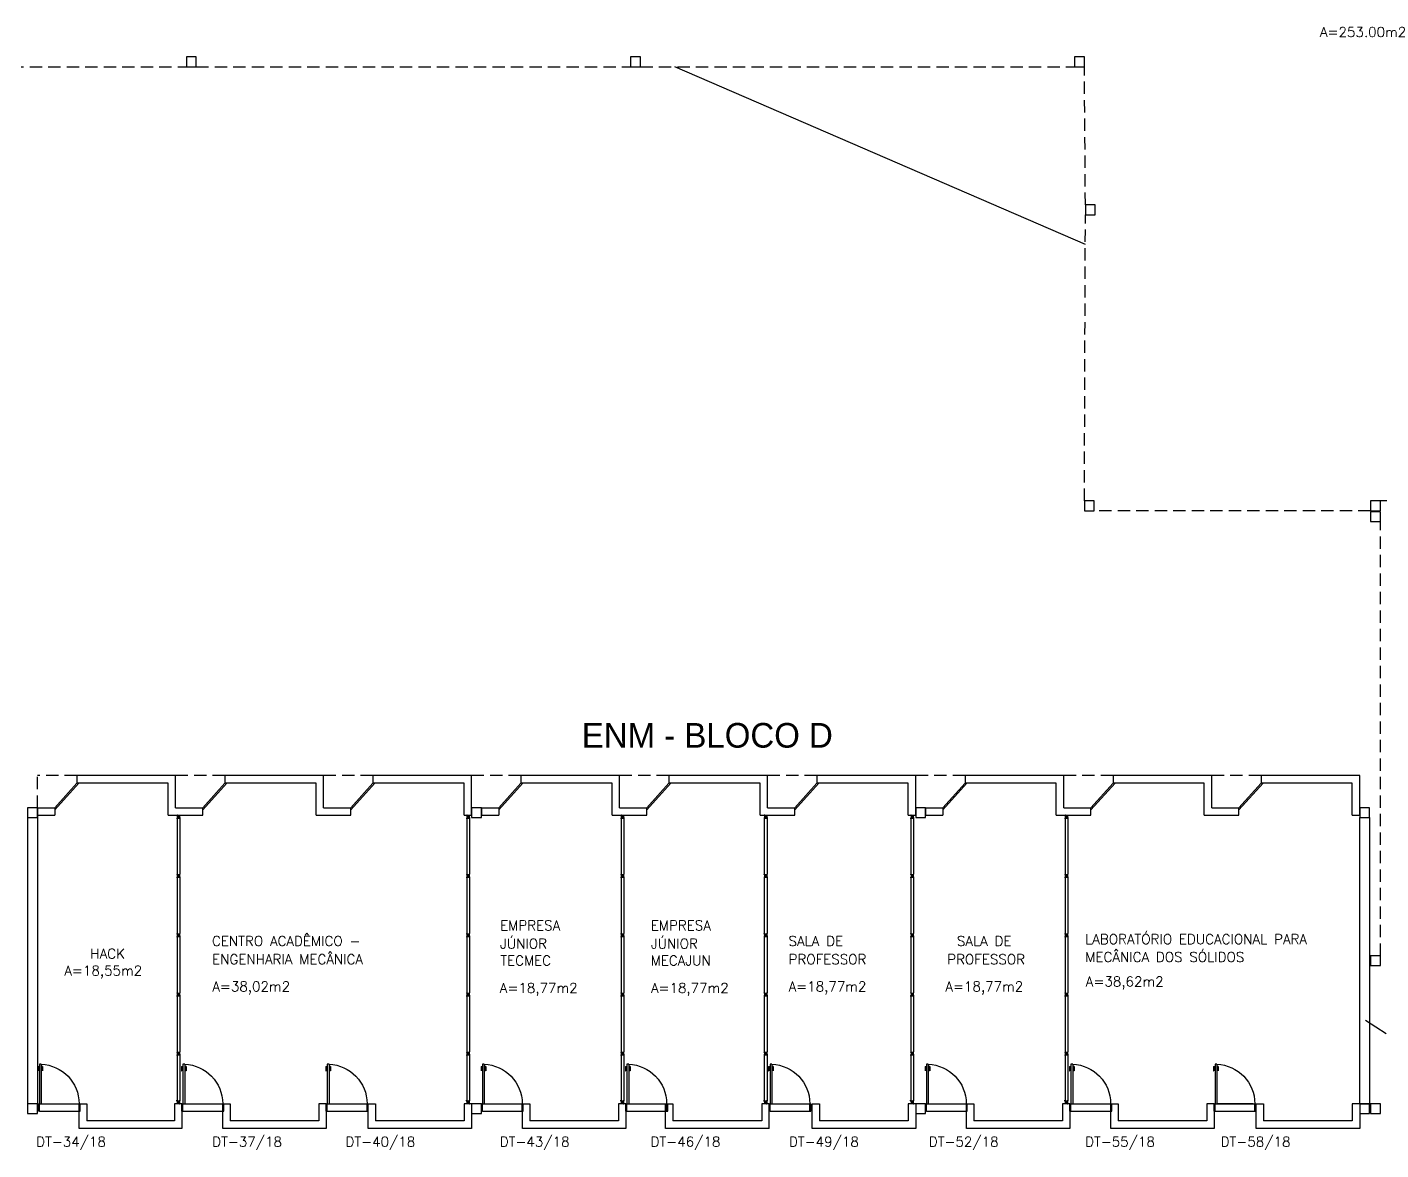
# Model space of a CAD drawing. Header units: centimetres. Extents: x -214 to 72, y 205 to 367.
# Drawn here: x -144.39 to -116.95, y 284.16 to 306.92 of the extents above; entities that cross this region are included whole.
import ezdxf

# ---------------------------------------------------------------- set-up
doc = ezdxf.new("R2010")
doc.units = ezdxf.units.CM
doc.header["$MEASUREMENT"] = 0
doc.linetypes.add('DASHDOT', pattern=[1, 0.5, -0.25, 0, -0.25])
doc.linetypes.add('HIDDEN', pattern=[0.375, 0.25, -0.125])
doc.layers.get('0').update_dxf_attribs({"linetype": 'CONTINUOUS'})
for name, color, linetype in [('ALV', 2, 'CONTINUOUS'), ('AREA', 2, 'CONTINUOUS'), ('DIV', 2, 'CONTINUOUS'), ('ENDEREÇO NOVO', 2, 'CONTINUOUS'), ('ESQ', 1, 'CONTINUOUS'), ('ESTRUT', 3, 'CONTINUOUS'), ('MACANETA', 2, 'CONTINUOUS'), ('MARCO', 2, 'CONTINUOUS'), ('PISO', 1, 'CONTINUOUS'), ('PORTA', 1, 'CONTINUOUS'), ('PROJ', 1, 'HIDDEN'), ('SOLEIRA', 1, 'CONTINUOUS'), ('TEXTO', 2, 'CONTINUOUS'), ('USO', 2, 'CONTINUOUS')]:
    doc.layers.add(name, color=color, linetype=linetype)
doc.styles.add('UNB-100', font='simplex.shx', dxfattribs={"height": 0.2})

# ---------------------------------------------------------------- blocks, each defined once
blk = doc.blocks.new('DIV12')
for p, q in [((-0.005, 0), (0.005, 0)), ((0, -0.005), (0, 0.005)), ((0.024, 0.018), (0.028, 0.018)), ((0.024, 0.018), (0.024, 0.016)), ((0.024, 0.016), (0.028, 0.016)), ((0.028, 0.03), (0.043, 0.03)), ((0.028, 0.018), (0.028, 0.03)), ((0.028, -0.017), (0.028, 0.016)), ((0.03, 0.028), (1.169, 0.028)), ((0.03, -0.029), (0.03, 0.028)), ((0.043, 0.03), (0.043, 0.028)), ((0.024, -0.017), (0.028, -0.017)), ((0.024, -0.017), (0.024, -0.019)), ((0.024, -0.019), (0.028, -0.019)), ((0.028, -0.031), (0.028, -0.019)), ((0.028, -0.031), (0.043, -0.031)), ((0.03, -0.029), (1.169, -0.029)), ((0.043, -0.029), (0.043, -0.031))]:
    blk.add_line(p, q)
blk = doc.blocks.new('DOOR80')
at = {"layer": 'MACANETA'}
for p, q in [((-0.015, -0.665), (-0.01, -0.665)), ((-0.015, -0.755), (-0.015, -0.665)), ((-0.015, -0.755), (0.012, -0.755)), ((-0.01, -0.755), (-0.01, -0.665)), ((-0.01, -0.735), (0.012, -0.735)), ((0.012, -0.763), (0.012, -0.728)), ((0.012, -0.728), (0.015, -0.728)), ((0.012, -0.763), (0.015, -0.763)), ((0.053, -0.728), (0.05, -0.728)), ((0.053, -0.763), (0.05, -0.763)), ((0.053, -0.763), (0.053, -0.728)), ((0.075, -0.735), (0.053, -0.735)), ((0.08, -0.755), (0.053, -0.755)), ((0.08, -0.665), (0.075, -0.665)), ((0.075, -0.755), (0.075, -0.665)), ((0.08, -0.755), (0.08, -0.665))]:
    blk.add_line(p, q, dxfattribs=at)
at = {"layer": 'PORTA'}
for p, q in [((0.015, -0.8), (0.015, 0)), ((0.015, 0), (0.05, 0)), ((0.05, -0.8), (0.05, 0)), ((0.05, -0.8), (0.015, -0.8))]:
    blk.add_line(p, q, dxfattribs=at)
at = {"layer": 'PORTA', "color": 1}
blk.add_arc((0.02, 0), 0.8, 272.1491, 0, dxfattribs=at)
blk = doc.blocks.new('PORTA80')
at = {"layer": 'MARCO'}
for p, q in [((0, 0), (0.02, 0)), ((0, -0.15), (0, 0)), ((0.02, -0.15), (0.02, 0)), ((-0.002, -0.15), (-0.002, -0.15)), ((-0.002, -0.15), (-0.002, -0.15)), ((-0.002, -0.15), (-0.002, -0.15)), ((0.02, -0.15), (0, -0.15)), ((0.005, 0), (0.005, 0)), ((0.005, 0), (0.005, 0)), ((0.827, 0), (0.847, 0)), ((0.827, -0.15), (0.827, 0)), ((0.827, -0.15), (0.847, -0.15)), ((0.828, 0), (0.828, 0)), ((0.828, 0), (0.828, 0)), ((0.828, 0), (0.828, 0)), ((0.828, -0.15), (0.828, -0.15)), ((0.828, -0.15), (0.828, -0.15)), ((0.828, -0.15), (0.828, -0.15)), ((0.847, -0.15), (0.847, 0))]:
    blk.add_line(p, q, dxfattribs=at)
at = {"layer": 'SOLEIRA'}
for p, q in [((0.02, -0.15), (0.828, -0.15)), ((0.048, 0), (0.828, 0))]:
    blk.add_line(p, q, dxfattribs=at)
at = {"layer": 'PORTA', "xscale": -1, "rotation": 179.9999999948552}
blk.add_blockref('DOOR80', (0.005, 0), dxfattribs=at)
blk = doc.blocks.new('MTDIV')
for p, q in [((-0.0285, 0.0185), (-0.0285, 0.0285)), ((-0.0185, 0.0285), (-0.0285, 0.0285)), ((-0.0265, 0.0185), (-0.0285, 0.0185)), ((-0.0265, 0.0235), (-0.0265, 0.0265)), ((-0.0265, 0.0265), (-0.0185, 0.0265)), ((-0.0265, 0.0235), (0.0265, 0.0235)), ((-0.0215, 0.0235), (-0.0265, 0.0235)), ((-0.0265, 0.0185), (-0.0265, 0.0215)), ((-0.0265, 0.0215), (-0.0235, 0.0215)), ((-0.0235, 0.0215), (-0.0235, -0.0215)), ((-0.0215, 0.0235), (-0.0215, 0.0215)), ((-0.0215, 0.0215), (0.0215, 0.0215)), ((-0.0215, 0.0195), (0.0195, 0.0195)), ((-0.0215, 0.0195), (-0.0215, -0.0195)), ((-0.0185, 0.0265), (-0.0185, 0.0285)), ((-0.0049, 0), (0.0049, 0)), ((0, -0.0049), (0, 0.0049)), ((0.0195, 0.0095), (0.0115, 0.0095)), ((0.0115, 0.0095), (0.0115, 0.0075)), ((0.0215, 0.0075), (0.0115, 0.0075)), ((0.0135, 0.0075), (0.0135, 0.0055)), ((0.0215, 0.0055), (0.0135, 0.0055)), ((0.0185, 0.0265), (0.0185, 0.0285)), ((0.0185, 0.0285), (0.0285, 0.0285)), ((0.0185, 0.0265), (0.0265, 0.0265)), ((0.0195, 0.0195), (0.0195, 0.0095)), ((0.0215, 0.0235), (0.0215, 0.0075)), ((0.0215, 0.0235), (0.0265, 0.0235)), ((0.0215, 0.0055), (0.0215, -0.0055)), ((0.0235, 0.0215), (0.0235, -0.0215)), ((0.0265, 0.0215), (0.0235, 0.0215)), ((0.0265, 0.0235), (0.0265, 0.0265)), ((0.0265, 0.0185), (0.0265, 0.0215)), ((0.0265, 0.0185), (0.0285, 0.0185)), ((0.0285, 0.0185), (0.0285, 0.0285)), ((-0.0285, -0.0185), (-0.0285, -0.0285)), ((-0.0285, -0.0185), (-0.0265, -0.0185)), ((-0.0185, -0.0285), (-0.0285, -0.0285)), ((-0.0265, -0.0185), (-0.0265, -0.0215)), ((-0.0265, -0.0215), (-0.0235, -0.0215)), ((0.0265, -0.0235), (-0.0265, -0.0235)), ((-0.0265, -0.0235), (-0.0265, -0.0265)), ((-0.0215, -0.0235), (-0.0265, -0.0235)), ((-0.0185, -0.0265), (-0.0265, -0.0265)), ((-0.0215, -0.0195), (0.0195, -0.0195)), ((-0.0215, -0.0215), (0.0215, -0.0215)), ((-0.0215, -0.0215), (-0.0215, -0.0235)), ((-0.0185, -0.0265), (-0.0185, -0.0285)), ((0.0215, -0.0075), (0.0115, -0.0075)), ((0.0115, -0.0075), (0.0115, -0.0095)), ((0.0195, -0.0095), (0.0115, -0.0095)), ((0.0215, -0.0055), (0.0135, -0.0055)), ((0.0135, -0.0055), (0.0135, -0.0075)), ((0.0185, -0.0265), (0.0185, -0.0285)), ((0.0265, -0.0265), (0.0185, -0.0265)), ((0.0185, -0.0285), (0.0285, -0.0285)), ((0.0195, -0.0095), (0.0195, -0.0195)), ((0.0215, -0.0075), (0.0215, -0.0235)), ((0.0215, -0.0235), (0.0265, -0.0235)), ((0.0265, -0.0215), (0.0235, -0.0215)), ((0.0265, -0.0185), (0.0265, -0.0215)), ((0.0285, -0.0185), (0.0265, -0.0185)), ((0.0265, -0.0235), (0.0265, -0.0265)), ((0.0285, -0.0185), (0.0285, -0.0285))]:
    blk.add_line(p, q)

msp = doc.modelspace()

# ---------------------------------------------------------------- linework, layer by layer
at = {"layer": 'ALV'}
for p, q in [((-141.375, 291.748), (-143.375, 291.748)), ((-143.375, 291.748), (-143.375, 291.598)), ((-141.375, 291.098), (-141.375, 291.748)), ((-138.375, 291.748), (-140.375, 291.748)), ((-140.375, 291.748), (-140.375, 291.598)), ((-138.375, 291.098), (-138.375, 291.748)), ((-135.375, 291.748), (-137.375, 291.748)), ((-137.375, 291.748), (-137.375, 291.598)), ((-135.375, 290.948), (-135.375, 291.748)), ((-132.375, 291.748), (-134.375, 291.748)), ((-134.375, 291.748), (-134.375, 291.598)), ((-132.375, 291.098), (-132.375, 291.748)), ((-129.375, 291.748), (-131.375, 291.748)), ((-131.375, 291.748), (-131.375, 291.598)), ((-129.375, 291.098), (-129.375, 291.748)), ((-126.375, 291.748), (-128.375, 291.748)), ((-128.375, 291.748), (-128.375, 291.598)), ((-126.375, 290.948), (-126.375, 291.748)), ((-123.375, 291.748), (-125.375, 291.748)), ((-125.375, 291.748), (-125.375, 291.598)), ((-123.375, 291.098), (-123.375, 291.748)), ((-120.375, 291.748), (-122.375, 291.748)), ((-122.375, 291.748), (-122.375, 291.598)), ((-120.375, 291.098), (-120.375, 291.748)), ((-117.375, 291.748), (-119.375, 291.748)), ((-119.375, 291.748), (-119.375, 291.598)), ((-117.375, 290.948), (-117.375, 291.748)), ((-141.525, 291.598), (-143.375, 291.598)), ((-141.525, 290.948), (-141.525, 291.598)), ((-138.525, 291.598), (-140.375, 291.598)), ((-138.525, 290.948), (-138.525, 291.598)), ((-135.525, 291.598), (-137.375, 291.598)), ((-135.525, 290.948), (-135.525, 291.598)), ((-132.525, 291.598), (-134.375, 291.598)), ((-132.525, 290.948), (-132.525, 291.598)), ((-129.525, 291.598), (-131.375, 291.598)), ((-129.525, 290.948), (-129.525, 291.598)), ((-126.525, 291.598), (-128.375, 291.598)), ((-126.525, 290.948), (-126.525, 291.598)), ((-123.525, 291.598), (-125.375, 291.598)), ((-123.525, 290.948), (-123.525, 291.598)), ((-122.375, 291.598), (-122.825, 291.098)), ((-122.335, 291.598), (-122.825, 291.053)), ((-120.525, 291.598), (-122.375, 291.598)), ((-120.525, 290.948), (-120.525, 291.598)), ((-117.525, 291.598), (-119.375, 291.598)), ((-117.525, 290.948), (-117.525, 291.598)), ((-144.375, 290.898), (-144.375, 285.098)), ((-144.375, 290.898), (-144.175, 290.898)), ((-144.175, 291.098), (-144.175, 290.898)), ((-144.175, 291.098), (-143.825, 291.098)), ((-144.175, 290.948), (-143.825, 290.948)), ((-144.175, 290.898), (-144.175, 285.098)), ((-143.825, 291.098), (-143.825, 290.948)), ((-141.525, 290.948), (-140.825, 290.948)), ((-141.375, 291.098), (-140.825, 291.098)), ((-140.825, 290.948), (-140.825, 291.098)), ((-138.525, 290.948), (-137.825, 290.948)), ((-138.375, 291.098), (-137.825, 291.098)), ((-137.825, 290.948), (-137.825, 291.098)), ((-135.525, 290.948), (-135.375, 290.948)), ((-135.175, 291.098), (-135.175, 290.948)), ((-135.175, 291.098), (-134.825, 291.098)), ((-135.175, 290.948), (-134.825, 290.948)), ((-134.825, 291.098), (-134.825, 290.948)), ((-132.525, 290.948), (-131.825, 290.948)), ((-132.375, 291.098), (-131.825, 291.098)), ((-131.825, 290.948), (-131.825, 291.098)), ((-129.525, 290.948), (-128.825, 290.948)), ((-129.375, 291.098), (-128.825, 291.098)), ((-128.825, 290.948), (-128.825, 291.098)), ((-126.525, 290.948), (-126.375, 290.948)), ((-126.175, 291.098), (-126.175, 290.948)), ((-126.175, 291.098), (-125.825, 291.098)), ((-126.175, 290.948), (-125.825, 290.948)), ((-125.825, 291.098), (-125.825, 290.948)), ((-123.525, 290.948), (-122.825, 290.948)), ((-123.375, 291.098), (-122.825, 291.098)), ((-122.825, 290.948), (-122.825, 291.098)), ((-120.525, 290.948), (-119.825, 290.948)), ((-120.375, 291.098), (-119.825, 291.098)), ((-119.825, 290.948), (-119.825, 291.098)), ((-117.525, 290.948), (-117.375, 290.948)), ((-117.375, 285.098), (-117.375, 290.898)), ((-117.375, 290.898), (-117.175, 290.898)), ((-117.175, 290.898), (-117.175, 285.098)), ((-143.327, 284.598), (-143.327, 285.098)), ((-143.327, 285.098), (-143.177, 285.098)), ((-143.177, 285.098), (-143.177, 284.748)), ((-141.396, 285.098), (-141.396, 284.748)), ((-141.246, 285.098), (-141.396, 285.098)), ((-141.246, 285.098), (-141.246, 284.598)), ((-140.42, 284.598), (-140.42, 285.098)), ((-140.42, 285.098), (-140.27, 285.098)), ((-140.27, 285.098), (-140.27, 284.748)), ((-138.47, 285.098), (-138.47, 284.748)), ((-138.32, 285.098), (-138.47, 285.098)), ((-138.32, 285.098), (-138.32, 284.598)), ((-137.475, 284.598), (-137.475, 285.098)), ((-137.475, 285.098), (-137.325, 285.098)), ((-137.325, 285.098), (-137.325, 284.748)), ((-135.525, 285.098), (-135.525, 284.748)), ((-135.375, 285.098), (-135.525, 285.098)), ((-135.375, 285.098), (-135.375, 284.598)), ((-134.347, 284.598), (-134.347, 285.098)), ((-134.347, 285.098), (-134.197, 285.098)), ((-134.197, 285.098), (-134.197, 284.748)), ((-132.397, 285.098), (-132.397, 284.748)), ((-132.247, 285.098), (-132.397, 285.098)), ((-132.247, 285.098), (-132.247, 284.598)), ((-131.446, 284.598), (-131.446, 285.098)), ((-131.446, 285.098), (-131.296, 285.098)), ((-131.296, 285.098), (-131.296, 284.748)), ((-129.496, 285.098), (-129.496, 284.748)), ((-129.346, 285.098), (-129.496, 285.098)), ((-129.346, 284.598), (-129.346, 285.098)), ((-128.475, 284.598), (-128.475, 285.098)), ((-128.475, 285.098), (-128.325, 285.098)), ((-128.325, 285.098), (-128.325, 284.748)), ((-126.525, 285.098), (-126.525, 284.748)), ((-126.375, 285.098), (-126.525, 285.098)), ((-126.375, 285.098), (-126.375, 284.598)), ((-125.348, 284.598), (-125.348, 285.098)), ((-125.348, 285.098), (-125.198, 285.098)), ((-125.198, 285.098), (-125.198, 284.748)), ((-123.398, 285.098), (-123.398, 284.748)), ((-123.248, 285.098), (-123.398, 285.098)), ((-123.248, 285.098), (-123.248, 284.598)), ((-122.422, 284.598), (-122.422, 285.098)), ((-122.422, 285.098), (-122.272, 285.098)), ((-122.272, 285.098), (-122.272, 284.748)), ((-120.472, 285.098), (-120.472, 284.748)), ((-120.322, 285.098), (-120.472, 285.098)), ((-120.322, 285.098), (-120.322, 284.598)), ((-119.475, 284.598), (-119.475, 285.098)), ((-119.475, 285.098), (-119.325, 285.098)), ((-119.325, 285.098), (-119.325, 284.748)), ((-117.525, 285.098), (-117.525, 284.748)), ((-117.375, 285.098), (-117.525, 285.098)), ((-117.375, 285.098), (-117.375, 284.598)), ((-117.375, 285.098), (-117.175, 285.098)), ((-141.246, 284.598), (-143.327, 284.598)), ((-141.396, 284.748), (-143.177, 284.748)), ((-138.32, 284.598), (-140.42, 284.598)), ((-138.47, 284.748), (-140.27, 284.748)), ((-135.375, 284.598), (-137.475, 284.598)), ((-135.525, 284.748), (-137.325, 284.748)), ((-132.247, 284.598), (-134.347, 284.598)), ((-132.397, 284.748), (-134.197, 284.748)), ((-129.346, 284.598), (-131.446, 284.598)), ((-129.496, 284.748), (-131.296, 284.748)), ((-126.375, 284.598), (-128.475, 284.598)), ((-126.525, 284.748), (-128.325, 284.748)), ((-123.248, 284.598), (-125.348, 284.598)), ((-123.398, 284.748), (-125.198, 284.748)), ((-120.322, 284.598), (-122.422, 284.598)), ((-120.472, 284.748), (-122.272, 284.748)), ((-117.375, 284.598), (-119.475, 284.598)), ((-117.525, 284.748), (-119.325, 284.748))]:
    msp.add_line(p, q, dxfattribs=at)
at = {"layer": 'DIV'}
for p, q in [((-141.348, 286.088), (-141.348, 286.074)), ((-141.348, 286.088), (-141.336, 286.088)), ((-141.346, 286.074), (-141.348, 286.074)), ((-141.346, 286.086), (-141.346, 285.156)), ((-141.346, 286.086), (-141.289, 286.086)), ((-141.336, 286.093), (-141.336, 286.088)), ((-141.334, 286.093), (-141.336, 286.093)), ((-141.334, 286.093), (-141.334, 286.088)), ((-141.334, 286.088), (-141.301, 286.088)), ((-141.322, 286.117), (-141.312, 286.117)), ((-141.317, 286.122), (-141.317, 286.112)), ((-141.301, 286.093), (-141.301, 286.088)), ((-141.299, 286.093), (-141.301, 286.093)), ((-141.299, 286.093), (-141.299, 286.088)), ((-141.299, 286.088), (-141.287, 286.088)), ((-141.289, 286.086), (-141.289, 285.156)), ((-141.287, 286.074), (-141.289, 286.074)), ((-141.287, 286.088), (-141.287, 286.074)), ((-135.477, 286.088), (-135.477, 286.074)), ((-135.477, 286.088), (-135.465, 286.088)), ((-135.475, 286.074), (-135.477, 286.074)), ((-135.475, 286.086), (-135.475, 285.156)), ((-135.475, 286.086), (-135.418, 286.086)), ((-135.465, 286.093), (-135.465, 286.088)), ((-135.463, 286.093), (-135.465, 286.093)), ((-135.463, 286.093), (-135.463, 286.088)), ((-135.463, 286.088), (-135.43, 286.088)), ((-135.451, 286.117), (-135.441, 286.117)), ((-135.446, 286.122), (-135.446, 286.112)), ((-135.43, 286.093), (-135.43, 286.088)), ((-135.428, 286.093), (-135.43, 286.093)), ((-135.428, 286.093), (-135.428, 286.088)), ((-135.428, 286.088), (-135.416, 286.088)), ((-135.418, 286.086), (-135.418, 285.156)), ((-135.416, 286.074), (-135.418, 286.074)), ((-135.416, 286.088), (-135.416, 286.074)), ((-132.348, 286.088), (-132.348, 286.074)), ((-132.348, 286.088), (-132.336, 286.088)), ((-132.346, 286.074), (-132.348, 286.074)), ((-132.346, 286.086), (-132.346, 285.156)), ((-132.346, 286.086), (-132.289, 286.086)), ((-132.336, 286.093), (-132.336, 286.088)), ((-132.334, 286.093), (-132.336, 286.093)), ((-132.334, 286.093), (-132.334, 286.088)), ((-132.334, 286.088), (-132.301, 286.088)), ((-132.323, 286.117), (-132.313, 286.117)), ((-132.318, 286.122), (-132.318, 286.112)), ((-132.301, 286.093), (-132.301, 286.088)), ((-132.299, 286.093), (-132.301, 286.093)), ((-132.299, 286.093), (-132.299, 286.088)), ((-132.299, 286.088), (-132.287, 286.088)), ((-132.289, 286.086), (-132.289, 285.156)), ((-132.287, 286.074), (-132.289, 286.074)), ((-132.287, 286.088), (-132.287, 286.074)), ((-129.447, 286.088), (-129.447, 286.074)), ((-129.447, 286.088), (-129.435, 286.088)), ((-129.445, 286.074), (-129.447, 286.074)), ((-129.445, 286.086), (-129.445, 285.156)), ((-129.445, 286.086), (-129.388, 286.086)), ((-129.435, 286.093), (-129.435, 286.088)), ((-129.433, 286.093), (-129.435, 286.093)), ((-129.433, 286.093), (-129.433, 286.088)), ((-129.433, 286.088), (-129.4, 286.088)), ((-129.422, 286.117), (-129.411, 286.117)), ((-129.416, 286.122), (-129.416, 286.112)), ((-129.4, 286.093), (-129.4, 286.088)), ((-129.398, 286.093), (-129.4, 286.093)), ((-129.398, 286.093), (-129.398, 286.088)), ((-129.398, 286.088), (-129.386, 286.088)), ((-129.388, 286.086), (-129.388, 285.156)), ((-129.386, 286.074), (-129.388, 286.074)), ((-129.386, 286.088), (-129.386, 286.074)), ((-126.477, 286.088), (-126.477, 286.074)), ((-126.477, 286.088), (-126.465, 286.088)), ((-126.475, 286.074), (-126.477, 286.074)), ((-126.475, 286.086), (-126.475, 285.156)), ((-126.475, 286.086), (-126.418, 286.086)), ((-126.465, 286.093), (-126.465, 286.088)), ((-126.463, 286.093), (-126.465, 286.093)), ((-126.463, 286.093), (-126.463, 286.088)), ((-126.463, 286.088), (-126.43, 286.088)), ((-126.451, 286.117), (-126.441, 286.117)), ((-126.446, 286.122), (-126.446, 286.112)), ((-126.43, 286.093), (-126.43, 286.088)), ((-126.428, 286.093), (-126.43, 286.093)), ((-126.428, 286.093), (-126.428, 286.088)), ((-126.428, 286.088), (-126.416, 286.088)), ((-126.418, 286.086), (-126.418, 285.156)), ((-126.416, 286.074), (-126.418, 286.074)), ((-126.416, 286.088), (-126.416, 286.074)), ((-123.349, 286.088), (-123.349, 286.074)), ((-123.349, 286.088), (-123.337, 286.088)), ((-123.347, 286.074), (-123.349, 286.074)), ((-123.347, 286.086), (-123.347, 285.156)), ((-123.347, 286.086), (-123.29, 286.086)), ((-123.337, 286.093), (-123.337, 286.088)), ((-123.335, 286.093), (-123.337, 286.093)), ((-123.335, 286.093), (-123.335, 286.088)), ((-123.335, 286.088), (-123.302, 286.088)), ((-123.324, 286.117), (-123.314, 286.117)), ((-123.319, 286.122), (-123.319, 286.112)), ((-123.302, 286.093), (-123.302, 286.088)), ((-123.3, 286.093), (-123.302, 286.093)), ((-123.3, 286.093), (-123.3, 286.088)), ((-123.3, 286.088), (-123.288, 286.088)), ((-123.29, 286.086), (-123.29, 285.156)), ((-123.288, 286.074), (-123.29, 286.074)), ((-123.288, 286.088), (-123.288, 286.074)), ((-141.346, 285.168), (-141.348, 285.168)), ((-141.348, 285.154), (-141.348, 285.168)), ((-141.348, 285.154), (-141.336, 285.154)), ((-141.346, 285.156), (-141.289, 285.156)), ((-141.336, 285.149), (-141.336, 285.154)), ((-141.334, 285.149), (-141.336, 285.149)), ((-141.334, 285.154), (-141.301, 285.154)), ((-141.334, 285.149), (-141.334, 285.154)), ((-141.322, 285.125), (-141.312, 285.125)), ((-141.317, 285.13), (-141.317, 285.12)), ((-141.301, 285.149), (-141.301, 285.154)), ((-141.299, 285.149), (-141.301, 285.149)), ((-141.299, 285.154), (-141.287, 285.154)), ((-141.299, 285.149), (-141.299, 285.154)), ((-141.287, 285.168), (-141.289, 285.168)), ((-141.287, 285.154), (-141.287, 285.168)), ((-135.475, 285.168), (-135.477, 285.168)), ((-135.477, 285.154), (-135.477, 285.168)), ((-135.477, 285.154), (-135.465, 285.154)), ((-135.475, 285.156), (-135.418, 285.156)), ((-135.465, 285.149), (-135.465, 285.154)), ((-135.463, 285.149), (-135.465, 285.149)), ((-135.463, 285.154), (-135.43, 285.154)), ((-135.463, 285.149), (-135.463, 285.154)), ((-135.451, 285.125), (-135.441, 285.125)), ((-135.446, 285.13), (-135.446, 285.12)), ((-135.43, 285.149), (-135.43, 285.154)), ((-135.428, 285.149), (-135.43, 285.149)), ((-135.428, 285.154), (-135.416, 285.154)), ((-135.428, 285.149), (-135.428, 285.154)), ((-135.416, 285.168), (-135.418, 285.168)), ((-135.416, 285.154), (-135.416, 285.168)), ((-132.346, 285.168), (-132.348, 285.168)), ((-132.348, 285.154), (-132.348, 285.168)), ((-132.348, 285.154), (-132.336, 285.154)), ((-132.346, 285.156), (-132.289, 285.156)), ((-132.336, 285.149), (-132.336, 285.154)), ((-132.334, 285.149), (-132.336, 285.149)), ((-132.334, 285.154), (-132.301, 285.154)), ((-132.334, 285.149), (-132.334, 285.154)), ((-132.323, 285.125), (-132.313, 285.125)), ((-132.318, 285.13), (-132.318, 285.12)), ((-132.301, 285.149), (-132.301, 285.154)), ((-132.299, 285.149), (-132.301, 285.149)), ((-132.299, 285.154), (-132.287, 285.154)), ((-132.299, 285.149), (-132.299, 285.154)), ((-132.287, 285.168), (-132.289, 285.168)), ((-132.287, 285.154), (-132.287, 285.168)), ((-129.445, 285.168), (-129.447, 285.168)), ((-129.447, 285.154), (-129.447, 285.168)), ((-129.447, 285.154), (-129.435, 285.154)), ((-129.445, 285.156), (-129.388, 285.156)), ((-129.435, 285.149), (-129.435, 285.154)), ((-129.433, 285.149), (-129.435, 285.149)), ((-129.433, 285.154), (-129.4, 285.154)), ((-129.433, 285.149), (-129.433, 285.154)), ((-129.422, 285.125), (-129.411, 285.125)), ((-129.417, 285.13), (-129.417, 285.12)), ((-129.4, 285.149), (-129.4, 285.154)), ((-129.398, 285.149), (-129.4, 285.149)), ((-129.398, 285.154), (-129.386, 285.154)), ((-129.398, 285.149), (-129.398, 285.154)), ((-129.386, 285.168), (-129.388, 285.168)), ((-129.386, 285.154), (-129.386, 285.168)), ((-126.475, 285.168), (-126.477, 285.168)), ((-126.477, 285.154), (-126.477, 285.168)), ((-126.477, 285.154), (-126.465, 285.154)), ((-126.475, 285.156), (-126.418, 285.156)), ((-126.465, 285.149), (-126.465, 285.154)), ((-126.463, 285.149), (-126.465, 285.149)), ((-126.463, 285.154), (-126.43, 285.154)), ((-126.463, 285.149), (-126.463, 285.154)), ((-126.451, 285.125), (-126.441, 285.125)), ((-126.446, 285.13), (-126.446, 285.12)), ((-126.43, 285.149), (-126.43, 285.154)), ((-126.428, 285.149), (-126.43, 285.149)), ((-126.428, 285.154), (-126.416, 285.154)), ((-126.428, 285.149), (-126.428, 285.154)), ((-126.416, 285.168), (-126.418, 285.168)), ((-126.416, 285.154), (-126.416, 285.168)), ((-123.347, 285.168), (-123.349, 285.168)), ((-123.349, 285.154), (-123.349, 285.168)), ((-123.349, 285.154), (-123.337, 285.154)), ((-123.347, 285.156), (-123.29, 285.156)), ((-123.337, 285.149), (-123.337, 285.154)), ((-123.335, 285.149), (-123.337, 285.149)), ((-123.335, 285.154), (-123.302, 285.154)), ((-123.335, 285.149), (-123.335, 285.154)), ((-123.324, 285.125), (-123.314, 285.125)), ((-123.319, 285.13), (-123.319, 285.12)), ((-123.302, 285.149), (-123.302, 285.154)), ((-123.3, 285.149), (-123.302, 285.149)), ((-123.3, 285.154), (-123.288, 285.154)), ((-123.3, 285.149), (-123.3, 285.154)), ((-123.288, 285.168), (-123.29, 285.168)), ((-123.288, 285.154), (-123.288, 285.168)), ((-119.534, 285.098), (-120.263, 285.098))]:
    msp.add_line(p, q, dxfattribs=at)
at = {"layer": 'ESQ'}
for p, q in [((-143.335, 291.598), (-143.825, 291.053)), ((-143.375, 291.598), (-143.825, 291.098)), ((-140.335, 291.598), (-140.825, 291.053)), ((-140.375, 291.598), (-140.825, 291.098)), ((-137.375, 291.598), (-137.825, 291.098)), ((-137.335, 291.598), (-137.825, 291.053)), ((-134.335, 291.598), (-134.825, 291.053)), ((-134.375, 291.598), (-134.825, 291.098)), ((-131.335, 291.598), (-131.825, 291.053)), ((-131.375, 291.598), (-131.825, 291.098)), ((-128.375, 291.598), (-128.825, 291.098)), ((-128.335, 291.598), (-128.825, 291.053)), ((-125.375, 291.598), (-125.825, 291.098)), ((-125.335, 291.598), (-125.825, 291.053)), ((-119.335, 291.598), (-119.825, 291.053)), ((-119.375, 291.598), (-119.825, 291.098))]:
    msp.add_line(p, q, dxfattribs=at)
at = {"layer": 'ESTRUT'}
for points in [[(-140.955, 306.318), (-141.155, 306.318), (-141.155, 306.118), (-140.955, 306.118)], [(-131.955, 306.318), (-132.155, 306.318), (-132.155, 306.118), (-131.955, 306.118)], [(-122.955, 306.318), (-123.155, 306.318), (-123.155, 306.118), (-122.955, 306.118)], [(-122.735, 303.318), (-122.935, 303.318), (-122.935, 303.118), (-122.735, 303.118)], [(-122.755, 297.318), (-122.955, 297.318), (-122.955, 297.118), (-122.755, 297.118)], [(-116.955, 297.318), (-117.155, 297.318), (-117.155, 297.118), (-116.955, 297.118)], [(-116.955, 297.098), (-117.155, 297.098), (-117.155, 296.898), (-116.955, 296.898)], [(-144.175, 291.098), (-144.375, 291.098), (-144.375, 290.898), (-144.175, 290.898)], [(-135.175, 291.098), (-135.375, 291.098), (-135.375, 290.898), (-135.175, 290.898)], [(-126.175, 291.098), (-126.375, 291.098), (-126.375, 290.898), (-126.175, 290.898)], [(-117.175, 291.098), (-117.375, 291.098), (-117.375, 290.898), (-117.175, 290.898)], [(-116.955, 288.098), (-117.155, 288.098), (-117.155, 287.898), (-116.955, 287.898)], [(-144.175, 285.098), (-144.375, 285.098), (-144.375, 284.898), (-144.175, 284.898)], [(-135.175, 285.098), (-135.375, 285.098), (-135.375, 284.898), (-135.175, 284.898)], [(-126.175, 285.098), (-126.375, 285.098), (-126.375, 284.898), (-126.175, 284.898)], [(-117.175, 285.098), (-117.375, 285.098), (-117.375, 284.898), (-117.175, 284.898)], [(-116.955, 285.098), (-117.155, 285.098), (-117.155, 284.898), (-116.955, 284.898)]]:
    msp.add_lwpolyline(points, close=True, dxfattribs=at)
at = {"layer": 'PISO'}
msp.add_line((-122.935, 302.518), (-131.255, 306.118), dxfattribs=at)
at = {"layer": 'PISO', "linetype": 'DASHDOT'}
msp.add_line((-117.255, 286.794), (-114.98, 285.298), dxfattribs=at)
at = {"layer": 'PISO'}
msp.add_lwpolyline([(-112.92, 302.118), (-116.735, 302.118), (-116.735, 297.318), (-116.955, 297.318)], dxfattribs=at)
at = {"layer": 'PROJ'}
for p, q in [((-149.955, 306.118), (-141.155, 306.118)), ((-140.955, 306.118), (-132.155, 306.118)), ((-131.955, 306.118), (-123.155, 306.118)), ((-122.935, 303.318), (-122.955, 306.118)), ((-122.955, 297.318), (-122.935, 303.118)), ((-117.155, 297.118), (-122.755, 297.118)), ((-116.955, 288.098), (-116.955, 296.898)), ((-144.175, 291.098), (-144.175, 291.752)), ((-143.375, 291.748), (-144.173, 291.748)), ((-140.375, 291.748), (-141.375, 291.748)), ((-137.375, 291.748), (-138.375, 291.748)), ((-134.375, 291.748), (-135.375, 291.748)), ((-131.375, 291.748), (-132.375, 291.748)), ((-128.375, 291.748), (-129.375, 291.748)), ((-125.375, 291.748), (-126.375, 291.748)), ((-122.375, 291.748), (-123.375, 291.748)), ((-119.375, 291.748), (-120.375, 291.748))]:
    msp.add_line(p, q, dxfattribs=at)

# ---------------------------------------------------------------- block references
at = {"layer": 'ALV'}
for p in [(-144.156, 285.098), (-141.246, 285.098), (-138.32, 285.098), (-135.175, 285.098), (-132.247, 285.098), (-129.346, 285.098), (-126.175, 285.098), (-123.248, 285.098), (-120.327, 285.098)]:
    msp.add_blockref('PORTA80', p, dxfattribs=at)
at = {"layer": 'DIV', "rotation": 270}
for p in [(-141.317, 290.917), (-135.446, 290.917), (-132.318, 290.917), (-129.416, 290.917), (-126.446, 290.917), (-123.319, 290.917), (-141.317, 289.717), (-135.446, 289.717), (-132.318, 289.717), (-129.416, 289.717), (-126.446, 289.717), (-123.319, 289.717), (-141.317, 288.517), (-135.446, 288.517), (-132.318, 288.517), (-129.416, 288.517), (-126.446, 288.517), (-123.319, 288.517), (-141.317, 287.317), (-135.446, 287.317), (-132.318, 287.317), (-129.416, 287.317), (-126.446, 287.317), (-123.319, 287.317)]:
    msp.add_blockref('DIV12', p, dxfattribs=at)
at = {"layer": 'DIV'}
for p in [(-141.317, 290.917), (-135.446, 290.917), (-132.318, 290.917), (-129.416, 290.917), (-126.446, 290.917), (-123.319, 290.917), (-141.317, 289.717), (-135.446, 289.717), (-132.318, 289.717), (-129.416, 289.717), (-126.446, 289.717), (-123.319, 289.717), (-141.317, 288.517), (-135.446, 288.517), (-132.318, 288.517), (-129.416, 288.517), (-126.446, 288.517), (-123.319, 288.517), (-141.317, 287.317), (-135.446, 287.317), (-132.318, 287.317), (-129.416, 287.317), (-126.446, 287.317), (-123.319, 287.317), (-141.317, 286.117), (-135.446, 286.117), (-132.318, 286.117), (-129.416, 286.117), (-126.446, 286.117), (-123.319, 286.117), (-141.317, 285.125), (-135.446, 285.125), (-132.318, 285.125), (-129.417, 285.125), (-126.446, 285.125), (-123.319, 285.125)]:
    msp.add_blockref('MTDIV', p, dxfattribs=at)

# ---------------------------------------------------------------- texts
at = {"layer": 'AREA', "style": 'UNB-100'}
for s, p in [('A=253.00m2', (-118.182, 306.722)), ('A=18,55m2', (-143.63, 287.695)), ('A=38,02m2', (-140.631, 287.375)), ('A=18,77m2', (-128.95, 287.375)), ('A=18,77m2', (-125.773, 287.375)), ('A=38,62m2', (-122.927, 287.475)), ('A=18,77m2', (-134.804, 287.344)), ('A=18,77m2', (-131.741, 287.344))]:
    msp.add_text(s, height=0.2, dxfattribs=at).set_placement(p)
at = {"layer": 'ENDEREÇO NOVO', "style": 'UNB-100'}
for s, p in [('DT-34/18', (-144.202, 284.227)), ('DT-37/18', (-140.633, 284.227)), ('DT-40/18', (-137.932, 284.227)), ('DT-43/18', (-134.805, 284.227)), ('DT-46/18', (-131.747, 284.227)), ('DT-49/18', (-128.942, 284.227)), ('DT-52/18', (-126.109, 284.227)), ('DT-55/18', (-122.941, 284.227)), ('DT-58/18', (-120.193, 284.227))]:
    msp.add_text(s, height=0.2, dxfattribs=at).set_placement(p)
at = {"layer": 'TEXTO', "style": 'UNB-100'}
for s, p in [('EMPRESA', (-134.797, 288.612)), ('EMPRESA', (-131.743, 288.612)), ('CENTRO ACADÊMICO -', (-140.637, 288.295)), ('JÚNIOR', (-134.799, 288.243)), ('JÚNIOR', (-131.741, 288.243)), ('SALA DE', (-128.952, 288.295)), ('SALA DE', (-125.539, 288.295)), ('LABORATÓRIO EDUCACIONAL PARA', (-122.942, 288.333)), ('HACK', (-143.104, 288.04)), ('ENGENHARIA MECÂNICA', (-140.635, 287.926)), ('PROFESSOR', (-128.951, 287.926)), ('PROFESSOR', (-125.736, 287.926)), ('MECÂNICA DOS SÓLIDOS', (-122.937, 287.971)), ('TECMEC', (-134.794, 287.9)), ('MECAJUN', (-131.746, 287.9))]:
    msp.add_text(s, height=0.2, dxfattribs=at).set_placement(p)
at = {"layer": 'USO'}
msp.add_text('ENM - BLOCO D', height=0.5, dxfattribs=at).set_placement((-133.143, 292.315))

doc.saveas('drawing.dxf')
